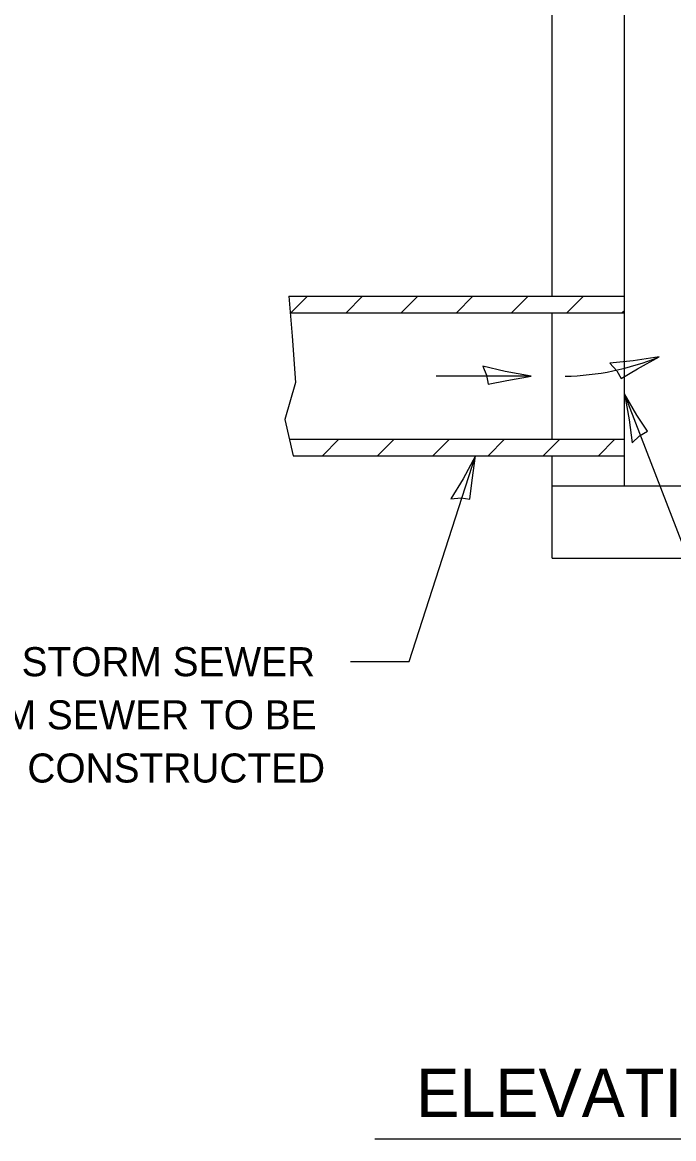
# Model space of a CAD drawing. Extents: x 2133490 to 2172050, y 2138301 to 2145980.
# Drawn here: x 2144489.1 to 2144623.7, y 2139012.7 to 2139243.3 of the extents above; entities that cross this region are included whole.
import ezdxf

# ---------------------------------------------------------------- set-up
doc = ezdxf.new("R2010")
doc.units = 0
for name, color, linetype in [('DR_Pr', 7, 'Continuous'), ('DR_Pr_Storm_Sewer', 7, 'Continuous'), ('HS_Dimensions_and_Text', 7, 'Continuous'), ('RD_Pr_Roadway_Dimensions', 7, 'Continuous'), ('RD_Pr_Roadway_Notes', 7, 'Continuous')]:
    doc.layers.add(name, color=color, linetype=linetype)

msp = doc.modelspace()

# ---------------------------------------------------------------- linework, layer by layer
at = {"layer": 'DR_Pr'}
for p, q in [((2144598.52, 2139186.72), (2144598.52, 2139264.53)), ((2144613.46, 2139147.54), (2144613.46, 2139260.79)), ((2144598.52, 2139157.18), (2144598.52, 2139183.29)), ((2144598.52, 2139132.61), (2144598.52, 2139153.77)), ((2144598.52, 2139147.54), (2144727.95, 2139147.54)), ((2144598.52, 2139132.61), (2144727.95, 2139132.61))]:
    msp.add_line(p, q, dxfattribs=at)
at = {"layer": 'DR_Pr_Storm_Sewer'}
for p, q in [((2144544.11, 2139186.72), (2144613.46, 2139186.72)), ((2144544.4, 2139183.29), (2144613.46, 2139183.29)), ((2144544.26, 2139157.18), (2144613.46, 2139157.18)), ((2144545.03, 2139153.77), (2144613.46, 2139153.77))]:
    msp.add_line(p, q, dxfattribs=at)
for points in [[(2144544.11, 2139186.72), (2144544.81, 2139178.48), (2144545.53, 2139168.9), (2144543.32, 2139161.28), (2144545.03, 2139153.77)], [(2144544.56, 2139183.31), (2144544.58, 2139183.34), (2144547.99, 2139186.72)], [(2144555.96, 2139183.29), (2144559.39, 2139186.72)], [(2144567.36, 2139183.29), (2144570.79, 2139186.72)], [(2144578.76, 2139183.29), (2144582.19, 2139186.72)], [(2144590.16, 2139183.29), (2144593.59, 2139186.72)], [(2144601.56, 2139183.29), (2144604.99, 2139186.72)], [(2144612.96, 2139183.29), (2144613.46, 2139183.78)], [(2144551.08, 2139153.77), (2144554.49, 2139157.18)], [(2144562.48, 2139153.77), (2144565.92, 2139157.18)], [(2144573.91, 2139153.77), (2144577.32, 2139157.18)], [(2144585.3, 2139153.77), (2144588.71, 2139157.18)], [(2144596.7, 2139153.77), (2144600.11, 2139157.18)], [(2144608.1, 2139153.77), (2144611.51, 2139157.18)]]:
    msp.add_lwpolyline(points, dxfattribs=at)
at = {"layer": 'HS_Dimensions_and_Text'}
for points in [[(2144584.2, 2139172.32), (2144585.01, 2139170.4), (2144585.33, 2139168.56), (2144589.2, 2139169.36), (2144594.2, 2139170.23), (2144588.86, 2139171.2)], [(2144610.49, 2139172.91), (2144611.89, 2139171.36), (2144612.79, 2139169.72), (2144616.18, 2139171.75), (2144620.63, 2139174.2), (2144615.27, 2139173.38)], [(2144615.11, 2139156.47), (2144616.61, 2139157.93), (2144618.22, 2139158.88), (2144616.07, 2139162.2), (2144613.46, 2139166.55), (2144614.48, 2139161.23)], [(2144577.64, 2139144.89), (2144579.72, 2139145.08), (2144581.57, 2139144.81), (2144581.99, 2139148.74), (2144582.7, 2139153.77), (2144580.14, 2139148.99)]]:
    msp.add_lwpolyline(points, close=True, dxfattribs=at)
at = {"layer": 'RD_Pr_Roadway_Dimensions'}
for p, q in [((2144594.2, 2139170.23), (2144574.59, 2139170.23)), ((2144634.62, 2139111.83), (2144613.46, 2139166.55)), ((2144568.99, 2139111.31), (2144582.7, 2139153.77)), ((2144556.85, 2139111.31), (2144568.99, 2139111.31))]:
    msp.add_line(p, q, dxfattribs=at)
msp.add_arc((2144600.14, 2139224.74), 54.54, 271.1414, 292.0641, dxfattribs=at)
at = {"layer": 'RD_Pr_Roadway_Notes'}
msp.add_line((2144561.89, 2139012.73), (2144753.94, 2139012.73), dxfattribs=at)

# ---------------------------------------------------------------- texts
for s, height, p in [('EXISTING STORM SEWER ', 6, (2144449.26, 2139108.25)), ('OR STORM SEWER TO BE ', 6, (2144448.67, 2139097.27)), ('CONSTRUCTED ', 6, (2144490.12, 2139086.29)), ('ELEVATION - ECCENTRIC', 10, (2144570.45, 2139017.19))]:
    msp.add_text(s, height=height, dxfattribs=at).set_placement(p)

doc.saveas('drawing.dxf')
